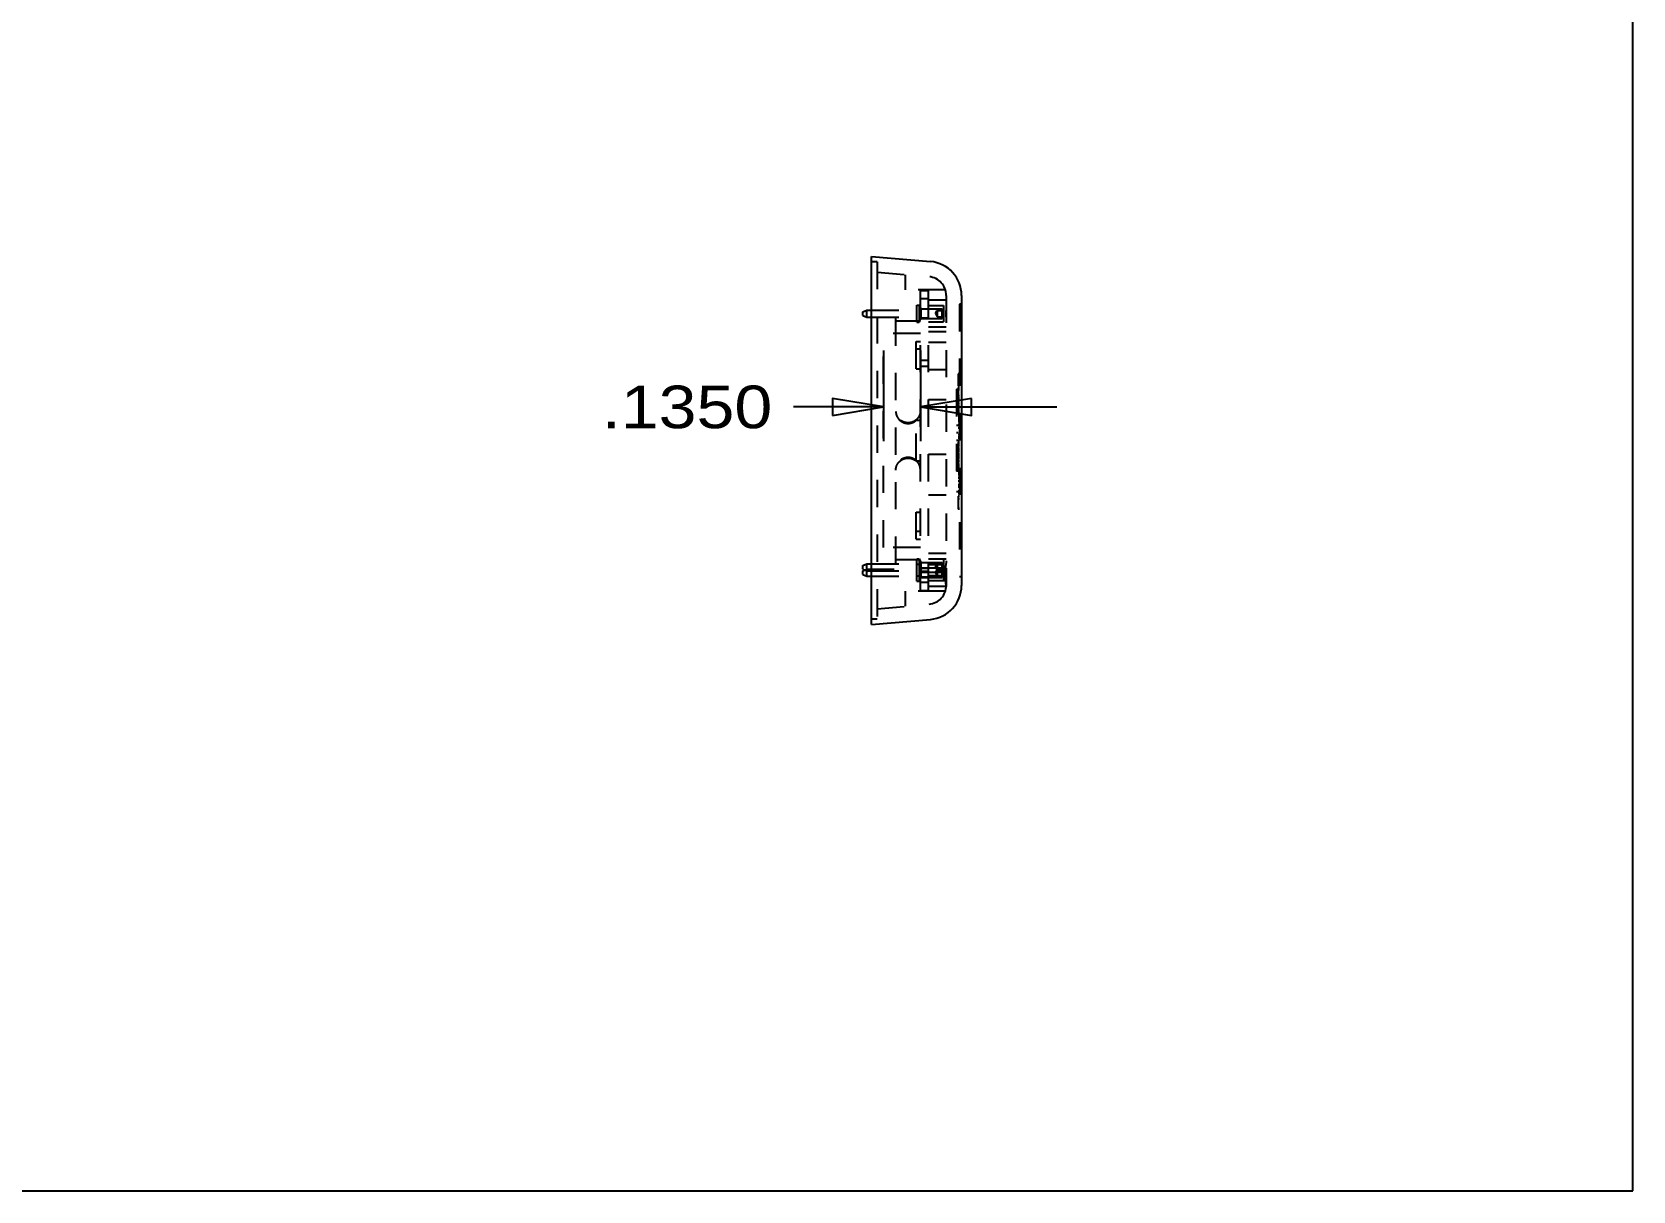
# Model space of a CAD drawing. Extents: x 0 to 11, y 0 to 8.5.
# Drawn here: x 5.13 to 11, y 0 to 4.25 of the extents above; entities that cross this region are included whole.
import ezdxf
from ezdxf.enums import TextEntityAlignment as Align

# ---------------------------------------------------------------- set-up
doc = ezdxf.new("R2010")
doc.units = 0
doc.header["$LTSCALE"] = 0.605
doc.linetypes.add('HIDDEN', pattern=[0.2, 0.1, -0.1])
doc.layers.get('0').update_dxf_attribs({"linetype": 'CONTINUOUS'})
doc.layers.add('DEFAULT_2', color=8, linetype='HIDDEN')
doc.styles.get("Standard").update_dxf_attribs({"font": 'txt', "width": 0.8})
doc.styles.add('TEXTSTYLE_0', font='txt', dxfattribs={"width": 0.8})
doc.dimstyles.new('DIMSTYLE_1', dxfattribs={"dimtxt": 0.15625, "dimasz": 0.1875, "dimexe": 0.18, "dimexo": 0.0625, "dimgap": 0.09, "dimtad": 0, "dimtih": 1, "dimtoh": 1, "dimdec": 4, "dimzin": 0, "dimtxsty": 'STANDARD', "dimcen": 0.09, "dimazin": 3, "dimtfac": 1, "dimtdec": 4, "dimtofl": 0, "dimtmove": 0, "dimatfit": 3, "dimtolj": 1, "dimtzin": 0})

# ---------------------------------------------------------------- blocks, each defined once
blk = doc.blocks.new('*D0')
at = {"color": 2, "linetype": 'CONTINUOUS'}
for p, q in [((8.2521, 3.0822), (8.2521, 2.7502)), ((8.3871, 3.0822), (8.3871, 2.7502)), ((8.2521, 2.8752), (7.9222, 2.8752)), ((8.3871, 2.8752), (8.8871, 2.8752))]:
    blk.add_line(p, q, dxfattribs=at)
for points in [[(8.0646, 2.8439), (8.2521, 2.8752), (8.0646, 2.9064), (8.0646, 2.8439)], [(8.5746, 2.9064), (8.3871, 2.8752), (8.5746, 2.8439), (8.5746, 2.9064)]]:
    blk.add_lwpolyline(points, dxfattribs=at)
at = {"color": 2, "linetype": 'CONTINUOUS', "style": 'TEXTSTYLE_0'}
blk.add_text('.1350', height=0.15625, dxfattribs=at).set_placement((7.2191, 2.7971), (7.8441, 2.7971), align=Align.FIT)

msp = doc.modelspace()

# ---------------------------------------------------------------- linework, layer by layer
at = {"color": 7, "linetype": 'CONTINUOUS'}
for p, q in [((11, 0), (11, 8.5)), ((0, 0), (11, 0))]:
    msp.add_line(p, q, dxfattribs=at)
at = {"linetype": 'CONTINUOUS'}
for p, q in [((8.20814, 2.07723), (8.20814, 3.42723)), ((8.20814, 3.42723), (8.42404, 3.40834)), ((8.17614, 3.22427), (8.19114, 3.22973)), ((8.19114, 3.20473), (8.19114, 3.22973)), ((8.19114, 3.22973), (8.20814, 3.22973)), ((8.53814, 3.28382), (8.53814, 2.22064)), ((8.17614, 3.21019), (8.17614, 3.22427)), ((8.17614, 3.21019), (8.19114, 3.20473)), ((8.19114, 3.20473), (8.20814, 3.20473)), ((8.17614, 2.29427), (8.19114, 2.29973)), ((8.17614, 2.28019), (8.17614, 2.29427)), ((8.19114, 2.29973), (8.20814, 2.29973)), ((8.19114, 2.25473), (8.19114, 2.29973)), ((8.17614, 2.28019), (8.19114, 2.27473)), ((8.17614, 2.27427), (8.18427, 2.27723)), ((8.17614, 2.26019), (8.17614, 2.27427)), ((8.17614, 2.26019), (8.19114, 2.25473)), ((8.19114, 2.27473), (8.20814, 2.27473)), ((8.19114, 2.25473), (8.20814, 2.25473)), ((8.20814, 2.07723), (8.42404, 2.09612))]:
    msp.add_line(p, q, dxfattribs=at)
for centre, start, end in [((8.41314, 3.28382), 0, 85), ((8.41314, 2.22064), 275, 360)]:
    msp.add_arc(centre, 0.125, start, end, dxfattribs=at)
at = {"layer": 'DEFAULT_2', "color": 8, "linetype": 'HIDDEN'}
for p, q in [((8.22814, 3.40723), (8.20814, 3.40723)), ((8.22814, 3.40723), (8.22814, 2.09723)), ((8.22814, 3.36927), (8.41916, 3.35256)), ((8.33214, 3.30473), (8.33214, 3.36017)), ((8.4789, 3.30473), (8.33214, 3.30473)), ((8.38714, 2.20223), (8.38714, 3.30223)), ((8.38714, 3.30223), (8.41714, 3.30223)), ((8.41714, 2.20223), (8.41714, 3.30223)), ((8.20814, 3.22973), (8.37414, 3.22973)), ((8.37414, 3.18573), (8.37414, 3.24873)), ((8.37414, 3.24873), (8.38214, 3.24873)), ((8.38214, 3.24873), (8.38214, 3.18573)), ((8.38214, 3.24873), (8.38914, 3.23473)), ((8.38714, 3.27223), (8.41714, 3.27223)), ((8.41714, 3.23323), (8.38714, 3.23323)), ((8.38914, 3.23473), (8.38914, 3.19973)), ((8.38914, 3.23473), (8.46714, 3.23473)), ((8.48214, 3.26723), (8.41714, 3.26723)), ((8.41714, 3.24723), (8.47214, 3.24723)), ((8.44214, 3.21723), (8.4492, 3.22873)), ((8.4492, 3.22873), (8.4492, 3.20573)), ((8.4492, 3.22873), (8.46714, 3.22873)), ((8.46714, 3.19973), (8.46714, 3.23473)), ((8.47214, 3.24723), (8.47214, 3.18723)), ((8.48214, 3.28382), (8.48214, 2.22064)), ((8.53014, 3.25223), (8.53014, 2.25223)), ((8.53814, 3.25223), (8.53014, 3.25223)), ((8.20814, 3.20473), (8.38714, 3.20473)), ((8.29714, 2.29974), (8.29714, 3.20473)), ((8.38714, 3.18973), (8.29714, 3.18973)), ((8.37414, 3.18573), (8.38214, 3.18573)), ((8.38214, 3.18573), (8.38914, 3.19973)), ((8.41714, 3.20123), (8.38714, 3.20123)), ((8.38914, 3.19973), (8.46714, 3.19973)), ((8.41714, 3.18723), (8.47214, 3.18723)), ((8.44214, 3.21723), (8.4492, 3.20573)), ((8.4492, 3.20573), (8.46714, 3.20573)), ((8.25214, 2.35973), (8.25214, 3.14473)), ((8.38714, 3.14473), (8.25214, 3.14473)), ((8.37214, 3.01473), (8.37214, 3.11473)), ((8.37214, 3.11473), (8.38714, 3.11473)), ((8.48214, 3.16723), (8.41714, 3.16723)), ((8.41714, 3.15223), (8.48214, 3.15223)), ((8.41714, 3.11223), (8.48214, 3.11223)), ((8.38714, 3.08649), (8.37214, 3.08649)), ((8.37214, 3.01473), (8.38714, 3.01473)), ((8.41714, 3.04523), (8.38714, 3.04523)), ((8.41714, 3.02323), (8.38714, 3.02323)), ((8.41714, 3.01223), (8.48214, 3.01223)), ((8.52514, 2.99657), (8.52514, 2.95173)), ((8.53014, 2.99657), (8.52514, 2.99657)), ((8.53014, 2.99458), (8.52514, 2.99458)), ((8.52014, 2.93973), (8.52014, 2.56473)), ((8.52014, 2.93973), (8.53014, 2.93973)), ((8.53014, 2.98809), (8.52514, 2.98809)), ((8.53014, 2.98611), (8.52514, 2.98611)), ((8.53014, 2.96568), (8.52514, 2.96568)), ((8.53014, 2.96563), (8.52514, 2.96563)), ((8.53014, 2.96497), (8.52514, 2.96497)), ((8.53014, 2.9572), (8.52514, 2.9572)), ((8.53014, 2.95173), (8.52514, 2.95173)), ((8.52514, 2.94679), (8.52514, 2.5567)), ((8.53014, 2.94679), (8.52514, 2.94679)), ((8.53014, 2.93832), (8.52514, 2.93832)), ((8.41714, 2.90223), (8.48214, 2.90223)), ((8.53014, 2.91533), (8.52514, 2.91533)), ((8.53014, 2.90685), (8.52514, 2.90685)), ((8.53014, 2.90209), (8.52514, 2.90209)), ((8.53014, 2.89591), (8.52514, 2.89591)), ((8.53014, 2.88744), (8.52514, 2.88744)), ((8.53014, 2.8798), (8.52514, 2.8798)), ((8.37214, 2.67723), (8.37214, 2.82723)), ((8.37214, 2.82723), (8.38714, 2.82723)), ((8.52514, 2.86473), (8.52014, 2.86473)), ((8.52514, 2.86455), (8.52014, 2.86455)), ((8.53014, 2.8704), (8.52514, 2.8704)), ((8.53014, 2.86193), (8.52514, 2.86193)), ((8.53014, 2.85443), (8.52514, 2.85443)), ((8.53014, 2.84508), (8.52514, 2.84508)), ((8.53014, 2.83713), (8.52514, 2.83713)), ((8.53014, 2.83268), (8.52514, 2.83268)), ((8.53014, 2.82831), (8.52514, 2.82831)), ((8.53014, 2.82032), (8.52514, 2.82032)), ((8.52514, 2.80654), (8.52014, 2.80654)), ((8.52514, 2.78056), (8.52014, 2.78056)), ((8.53014, 2.81101), (8.52514, 2.81101)), ((8.53014, 2.8066), (8.52514, 2.8066)), ((8.53014, 2.79812), (8.52514, 2.79812)), ((8.53014, 2.79777), (8.52514, 2.79777)), ((8.53014, 2.77324), (8.52514, 2.77324)), ((8.53014, 2.77244), (8.52514, 2.77244)), ((8.53014, 2.76476), (8.52514, 2.76476)), ((8.53014, 2.76415), (8.52514, 2.76415)), ((8.53014, 2.76397), (8.52514, 2.76397)), ((8.41714, 2.70223), (8.48214, 2.70223)), ((8.52514, 2.75223), (8.52014, 2.75223)), ((8.52514, 2.73293), (8.52014, 2.73293)), ((8.53014, 2.75889), (8.52514, 2.75889)), ((8.53014, 2.74932), (8.52514, 2.74932)), ((8.53014, 2.74168), (8.52514, 2.74168)), ((8.53014, 2.73674), (8.52514, 2.73674)), ((8.53014, 2.73246), (8.52514, 2.73246)), ((8.53014, 2.72222), (8.52514, 2.72222)), ((8.53014, 2.71777), (8.52514, 2.71777)), ((8.53014, 2.713), (8.52514, 2.713)), ((8.53014, 2.70276), (8.52514, 2.70276)), ((8.37214, 2.67723), (8.38714, 2.67723)), ((8.52514, 2.6853), (8.52014, 2.6853)), ((8.52514, 2.65932), (8.52014, 2.65932)), ((8.52014, 2.64868), (8.52514, 2.64868)), ((8.52014, 2.64455), (8.52514, 2.64455)), ((8.53014, 2.69831), (8.52514, 2.69831)), ((8.53014, 2.69354), (8.52514, 2.69354)), ((8.53014, 2.68604), (8.52514, 2.68604)), ((8.53014, 2.67633), (8.52514, 2.67633)), ((8.53014, 2.67448), (8.52514, 2.67448)), ((8.53014, 2.6642), (8.52514, 2.6642)), ((8.53014, 2.6578), (8.52514, 2.6578)), ((8.53014, 2.65506), (8.52514, 2.65506)), ((8.53014, 2.65074), (8.52514, 2.65074)), ((8.53014, 2.64531), (8.52514, 2.64531)), ((8.52514, 2.63973), (8.52014, 2.63973)), ((8.53014, 2.63993), (8.52514, 2.63993)), ((8.53014, 2.6356), (8.52514, 2.6356)), ((8.53014, 2.63287), (8.52514, 2.63287)), ((8.53014, 2.62647), (8.52514, 2.62647)), ((8.53014, 2.61619), (8.52514, 2.61619)), ((8.53014, 2.61341), (8.52514, 2.61341)), ((8.53014, 2.60352), (8.52514, 2.60352)), ((8.53014, 2.58966), (8.52514, 2.58966)), ((8.53014, 2.58503), (8.52514, 2.58503)), ((8.41714, 2.55223), (8.48214, 2.55223)), ((8.52014, 2.56473), (8.53014, 2.56473)), ((8.53014, 2.58044), (8.52514, 2.58044)), ((8.53014, 2.56659), (8.52514, 2.56659)), ((8.53014, 2.5567), (8.52514, 2.5567)), ((8.53014, 2.54774), (8.52514, 2.54774)), ((8.52514, 2.54774), (8.52514, 2.49973)), ((8.53014, 2.53852), (8.52514, 2.53852)), ((8.37214, 2.48973), (8.38714, 2.48973)), ((8.37214, 2.38973), (8.37214, 2.48973)), ((8.53014, 2.50309), (8.52514, 2.50309)), ((8.53014, 2.50022), (8.52514, 2.50022)), ((8.53014, 2.49973), (8.52514, 2.49973)), ((8.38714, 2.41797), (8.37214, 2.41797)), ((8.38714, 2.35973), (8.25214, 2.35973)), ((8.37214, 2.38973), (8.38714, 2.38973)), ((8.20814, 2.29973), (8.38714, 2.29973)), ((8.38714, 2.31473), (8.29714, 2.31473)), ((8.37414, 2.31873), (8.38214, 2.31873)), ((8.37414, 2.23573), (8.37414, 2.31873)), ((8.37414, 2.29873), (8.38214, 2.29873)), ((8.38214, 2.31873), (8.38914, 2.30473)), ((8.38214, 2.31873), (8.38214, 2.23573)), ((8.38214, 2.29873), (8.38914, 2.28473)), ((8.41714, 2.30323), (8.38714, 2.30323)), ((8.38914, 2.30473), (8.46714, 2.30473)), ((8.38914, 2.30473), (8.38914, 2.24973)), ((8.48214, 2.33723), (8.41714, 2.33723)), ((8.48214, 2.31723), (8.41714, 2.31723)), ((8.41714, 2.29723), (8.47214, 2.29723)), ((8.44214, 2.28723), (8.4492, 2.29873)), ((8.4492, 2.29873), (8.46714, 2.29873)), ((8.4492, 2.29873), (8.4492, 2.25573)), ((8.46714, 2.24973), (8.46714, 2.30473)), ((8.47214, 2.31723), (8.47214, 2.23723)), ((8.18427, 2.27723), (8.19114, 2.27973)), ((8.19114, 2.27973), (8.37414, 2.27973)), ((8.20814, 2.27473), (8.37414, 2.27473)), ((8.20814, 2.25473), (8.37414, 2.25473)), ((8.37414, 2.25573), (8.38214, 2.25573)), ((8.37414, 2.23573), (8.38214, 2.23573)), ((8.38214, 2.25573), (8.38914, 2.26973)), ((8.38214, 2.23573), (8.38914, 2.24973)), ((8.41714, 2.28323), (8.38714, 2.28323)), ((8.41714, 2.27123), (8.38714, 2.27123)), ((8.41714, 2.25123), (8.38714, 2.25123)), ((8.38714, 2.23223), (8.41714, 2.23223)), ((8.38914, 2.28473), (8.46714, 2.28473)), ((8.38914, 2.26973), (8.46714, 2.26973)), ((8.38914, 2.24973), (8.46714, 2.24973)), ((8.41714, 2.25723), (8.47214, 2.25723)), ((8.48214, 2.23723), (8.41714, 2.23723)), ((8.44214, 2.28723), (8.4492, 2.27573)), ((8.44214, 2.26723), (8.4492, 2.27873)), ((8.44214, 2.26723), (8.4492, 2.25573)), ((8.4492, 2.27873), (8.46714, 2.27873)), ((8.4492, 2.27573), (8.46714, 2.27573)), ((8.4492, 2.25573), (8.46714, 2.25573)), ((8.53814, 2.25223), (8.53014, 2.25223)), ((8.4789, 2.19973), (8.33214, 2.19973)), ((8.33214, 2.14429), (8.33214, 2.19973)), ((8.38714, 2.20223), (8.41714, 2.20223)), ((8.48174, 2.21723), (8.41714, 2.21723)), ((8.22814, 2.1352), (8.41916, 2.15191)), ((8.22814, 2.09723), (8.20814, 2.09723))]:
    msp.add_line(p, q, dxfattribs=at)
for centre, start, end in [((8.41314, 3.28382), 0, 85), ((8.41314, 2.22064), 275, 360)]:
    msp.add_arc(centre, 0.069, start, end, dxfattribs=at)
for points, knots in [([(8.48214, 3.20543), (8.48214, 3.20703), (8.48214, 3.21023), (8.48213, 3.21501), (8.48213, 3.21975), (8.48214, 3.22442), (8.48214, 3.2275), (8.48214, 3.22903)], [0, 0, 0, 0, 0.2033965, 0.4065568, 0.6077169, 0.805697, 1, 1, 1, 1]), ([(8.38714, 2.86109), (8.38714, 2.85765), (8.38629, 2.85063), (8.38256, 2.84081), (8.37676, 2.83235), (8.36955, 2.82566), (8.36143, 2.82082), (8.35271, 2.81781), (8.34372, 2.81661), (8.33469, 2.81719), (8.32594, 2.81954), (8.31781, 2.82358), (8.31068, 2.82913), (8.30481, 2.83595), (8.30045, 2.84377), (8.29775, 2.85226), (8.29714, 2.85816), (8.29714, 2.86109)], [0, 0, 0, 0, 0.073964, 0.1498683, 0.2233094, 0.2921604, 0.3592624, 0.4247348, 0.4887358, 0.5527369, 0.6175633, 0.6820039, 0.7462016, 0.8100892, 0.8737834, 0.9370812, 1, 1, 1, 1]), ([(8.29714, 2.85894), (8.29714, 2.85549), (8.29799, 2.84848), (8.30173, 2.83866), (8.30753, 2.83019), (8.31474, 2.8235), (8.32287, 2.81867), (8.33159, 2.81566), (8.34059, 2.81446), (8.34961, 2.81505), (8.35836, 2.8174), (8.36649, 2.82145), (8.37361, 2.82699), (8.37948, 2.83381), (8.38384, 2.84163), (8.38653, 2.85011), (8.38714, 2.85601), (8.38714, 2.85894)], [0, 0, 0, 0, 0.0739225, 0.1498499, 0.2233614, 0.2922497, 0.3593771, 0.4248745, 0.4888837, 0.5528732, 0.6176857, 0.682126, 0.7463155, 0.8101897, 0.8738591, 0.9371253, 1, 1, 1, 1]), ([(8.38714, 2.64553), (8.38714, 2.64897), (8.38629, 2.65598), (8.38256, 2.6658), (8.37676, 2.67427), (8.36955, 2.68095), (8.36142, 2.68579), (8.35271, 2.6888), (8.34371, 2.69), (8.33469, 2.68942), (8.32593, 2.68707), (8.31781, 2.68302), (8.31068, 2.67748), (8.30481, 2.67066), (8.30044, 2.66284), (8.29775, 2.65435), (8.29714, 2.64846), (8.29714, 2.64553)], [0, 0, 0, 0, 0.0739572, 0.149867, 0.2233192, 0.2921828, 0.3592968, 0.4247777, 0.4887846, 0.5527925, 0.6176239, 0.6820691, 0.7462687, 0.8101544, 0.8738383, 0.9371148, 1, 1, 1, 1]), ([(8.29714, 2.64337), (8.29714, 2.64682), (8.29799, 2.65383), (8.30173, 2.66366), (8.30753, 2.67213), (8.31475, 2.67882), (8.32288, 2.68366), (8.3316, 2.68666), (8.3406, 2.68786), (8.34962, 2.68727), (8.35837, 2.68492), (8.36649, 2.68087), (8.37361, 2.67533), (8.37948, 2.66851), (8.38384, 2.66069), (8.38653, 2.6522), (8.38714, 2.6463), (8.38714, 2.64337)], [0, 0, 0, 0, 0.0739619, 0.1499166, 0.2234414, 0.2923332, 0.3594573, 0.4249452, 0.4889398, 0.5529125, 0.6177042, 0.682125, 0.7462979, 0.8101614, 0.8738286, 0.9371041, 1, 1, 1, 1]), ([(8.48214, 2.31077), (8.48214, 2.30909), (8.48176, 2.30528), (8.48071, 2.29899), (8.4794, 2.29151), (8.47817, 2.28309), (8.47738, 2.27422), (8.47726, 2.26819), (8.47731, 2.26523)], [0, 0, 0, 0, 0.1095719, 0.2499284, 0.4176186, 0.6058358, 0.8066487, 1, 1, 1, 1]), ([(8.47731, 2.26523), (8.47737, 2.26164), (8.47756, 2.25459), (8.47809, 2.24453), (8.47876, 2.23551), (8.47959, 2.22825), (8.48022, 2.22232), (8.48111, 2.21956), (8.48131, 2.21723), (8.48174, 2.21723)], [0, 0, 0, 0, 0.2229907, 0.4370326, 0.6261521, 0.7812081, 0.8996726, 0.9733625, 1, 1, 1, 1]), ([(8.48183, 2.21726), (8.48191, 2.21732), (8.48204, 2.218), (8.48213, 2.21894), (8.48214, 2.22004), (8.48214, 2.22068)], [0, 0, 0, 0, 0.1015141, 0.4420659, 1, 1, 1, 1])]:
    msp.add_open_spline(points, degree=3, knots=knots, dxfattribs=at)
msp.add_open_spline([(8.48174, 2.21723), (8.48178, 2.21723), (8.4818, 2.21724), (8.48183, 2.21726)], degree=3, dxfattribs=at)

# ---------------------------------------------------------------- dimensions: what is measured, and where the dimension line sits
at = {"color": 2, "linetype": 'CONTINUOUS'}
dim = msp.add_linear_dim(base=(8.25214, 2.87518), p1=(8.38714, 3.08223), p2=(8.25214, 3.08223), angle=180, dimstyle='DIMSTYLE_1', dxfattribs=at)
dim.commit()
dim.dimension.update_dxf_attribs({"geometry": '*D0', "text_midpoint": (7.53157, 2.87518), "dimtype": 160})

doc.saveas('drawing.dxf')
